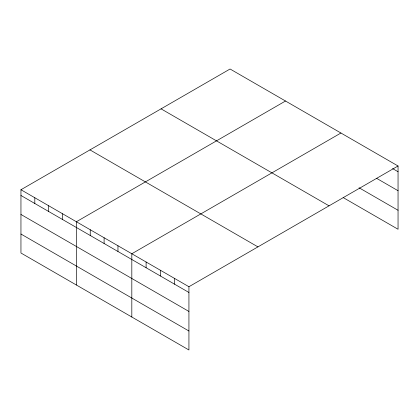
<?xml version="1.0" encoding="UTF-8"?>
<svg xmlns="http://www.w3.org/2000/svg" width="419" height="419" viewBox="0 0 419 419"><rect width="100%" height="100%" fill="white"/><g stroke="black" fill="none" stroke-linecap="round" stroke-linejoin="round"><path stroke-width="0.63" d="M20.95 189.739L188.932 286.727L188.932 349.991L20.95 253.008L20.95 189.739L230.068 69.009L398.05 165.992L398.05 229.261L343.135 197.553M285.501 101.016L76.384 221.745L76.384 285.009M340.935 133.017L131.817 253.752L131.817 317.015M188.932 286.727L398.05 165.992M392.556 168.569L398.05 171.738M376.634 178.353L398.05 190.718M359.057 187.764L398.05 210.275M161.058 108.851L329.041 205.834M89.959 149.897L257.942 246.885M20.95 195.484L188.932 292.472M20.95 214.47L188.932 311.453M20.95 234.027L188.932 331.01M174.655 278.483L174.655 284.229M160.377 270.239L160.377 275.985M146.1 261.995L146.1 267.741M117.959 245.749L117.959 251.494M104.101 237.751L104.101 243.497M90.242 229.748L90.242 235.494M62.525 213.742L62.525 219.488M48.667 205.745L48.667 211.49M34.808 197.742L34.808 203.487"/></g></svg>
